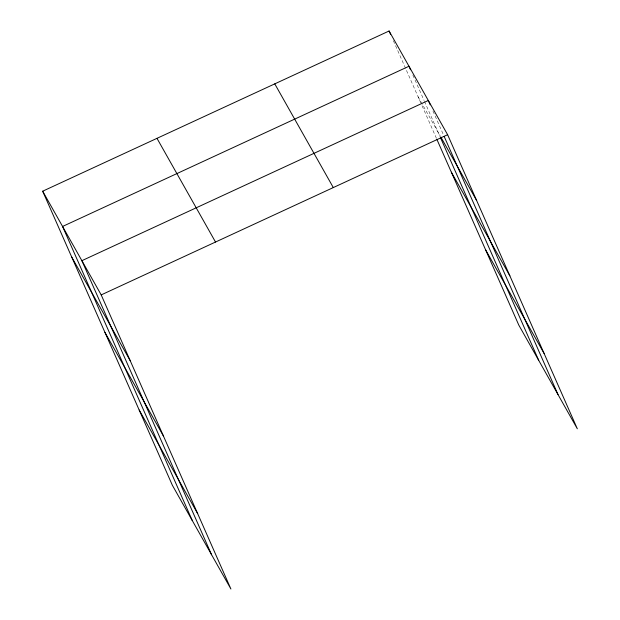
<?xml version="1.0" encoding="UTF-8"?>
<svg xmlns="http://www.w3.org/2000/svg" width="620" height="620" viewBox="0 0 620 620"><rect width="100%" height="100%" fill="white"/><g stroke="black" fill="none" stroke-linecap="round" stroke-linejoin="round"><path stroke-width="0.46" stroke-dasharray="3.1 2.33" d="M418.12 96.836L440.378 136.268M432.946 111.011L443.401 134.71M412.858 75.035L424.088 100.494M424.475 101.37L439.975 136.524M393.344 40.657L421.639 104.811M422.034 105.695L436.496 138.485"/><path stroke-width="0.93" d="M42.672 191.2L101.2 294.903L230.911 589L172.383 485.297L42.672 191.2L389.089 31L447.617 134.703L577.329 428.8L518.8 325.097L436.883 139.376M101.2 294.903L447.617 134.703M440.851 137.097L476.656 200.539M451.344 172.159L509.88 275.861M485.576 249.767L544.112 353.47M274.769 83.871L333.304 187.566M156.984 138.338L215.52 242.033M71.703 257.037L130.239 360.739M104.927 332.367L163.463 436.061M139.159 409.975L197.695 513.67M430.241 104.865L428.304 100.479L81.886 260.679L211.598 554.776M444.176 136.47L558.015 394.576M410.533 69.766L408.983 66.255L62.573 226.463L192.285 520.56M440.371 137.407L538.702 360.352M389.089 31L390.631 34.511"/></g></svg>
